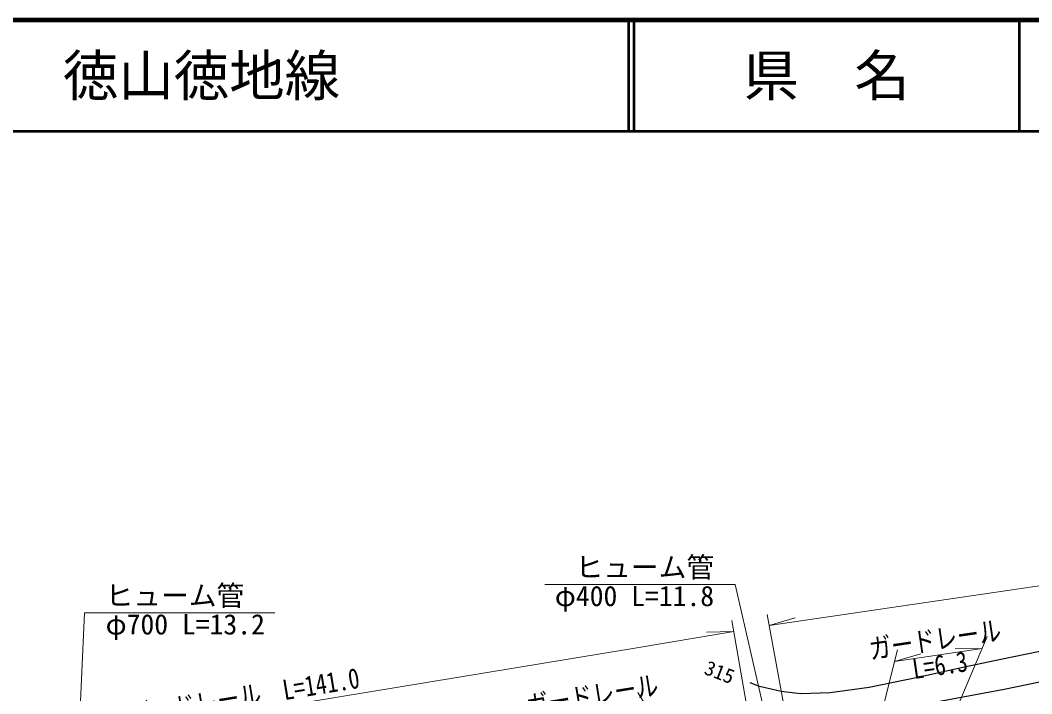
# Model space of a CAD drawing. Units: millimetres at full size, sheet at 1:1000; details may follow other scales. Extents: x 40000 to 680000, y 20000 to 380000.
# Drawn here: x 242885 to 334132, y 319216 to 380000 of the extents above; entities that cross this region are included whole.
import ezdxf
from ezdxf.enums import TextEntityAlignment as Align

# ---------------------------------------------------------------- set-up
doc = ezdxf.new("R2010")
doc.units = ezdxf.units.MM
doc.header["$LTSCALE"] = 1000
for name, color, linetype, lineweight in [('M-BGD', 7, 'Continuous', 25), ('M-STR-HTXT', 7, 'Continuous', 13), ('M-TTL', 2, 'Continuous', 140), ('M-TTL-LINE', 7, 'Continuous', 50)]:
    doc.layers.add(name, color=color, linetype=linetype, lineweight=lineweight)
doc.layers.add('M-TTL-TXT', color=7, linetype='Continuous')
doc.styles.add('ＭＳ ゴシック', font='')
doc.styles.get('ＭＳ ゴシック').set_extended_font_data('MS Gothic')

msp = doc.modelspace()

# ---------------------------------------------------------------- linework, layer by layer
at = {"layer": 'M-BGD'}
for points in [[(338231, 323718), (331348, 322298), (328061, 321610), (323846, 320680), (319477, 319768), (315944, 319297), (313277, 319224), (311541, 319428), (309569, 319865), (308723, 320191)], [(310554, 309968), (310859, 311168), (311146, 312166), (311480, 313119), (311743, 313711), (312068, 314321), (312455, 314883), (313048, 315323), (313897, 315833), (314788, 316193), (316137, 316578), (317711, 316996), (320304, 317542), (324216, 318254), (331656, 319622), (339533, 321256)]]:
    msp.add_lwpolyline(points, dxfattribs=at)
at = {"layer": 'M-STR-HTXT'}
for p, q in [((307074, 325824), (311547, 300106)), ((310263, 326363), (316002, 295299)), ((310445, 325379), (312801, 326070)), ((307245, 324839), (304791, 324772)), ((316939, 293318), (330123, 324381)), ((316012, 299147), (322022, 323190)), ((321760, 322140), (329665, 323303)), ((329665, 323303), (327210, 323287)), ((321760, 322140), (324116, 322832)), ((311846, 298138), (298582, 319323))]:
    msp.add_line(p, q, dxfattribs=at)
for points in [[(310445, 325379), (373332, 334626), (386074, 337073), (402780, 339557), (412600, 340664), (423345, 341686), (431175, 342288), (439079, 342733), (447707, 343033), (457078, 343144), (467184, 342949), (477018, 342568), (486678, 342151), (494510, 341781), (502787, 341362), (513543, 340495)], [(92071, 333899), (92969, 333780), (104426, 331787), (115860, 329398), (128033, 326361), (137518, 323792), (152545, 319371), (163125, 316504), (172685, 314358), (176880, 313490), (180493, 312932), (188433, 311942), (197656, 311130), (205180, 311002), (212544, 311124), (222866, 311648), (231508, 312358), (240596, 313755), (250145, 315401), (298141, 323304), (307245, 324839)], [(316056, 291232), (307376, 329074), (290204, 329074)], [(246713, 283237), (248689, 326518), (265861, 326518)]]:
    msp.add_lwpolyline(points, dxfattribs=at)
at = {"layer": 'M-TTL'}
msp.add_line((680000, 380000), (40000, 380000), dxfattribs=at)
at = {"layer": 'M-TTL-LINE'}
for p, q in [((297750, 380000), (297750, 370000)), ((298250, 380000), (298250, 370000)), ((333000, 380000), (333000, 370000)), ((40000, 370000), (680000, 370000))]:
    msp.add_line(p, q, dxfattribs=at)

# ---------------------------------------------------------------- texts
at = {"layer": 'M-BGD', "style": 'ＭＳ ゴシック'}
msp.add_text('315', height=1320, rotation=338.896, dxfattribs=at).set_placement((305975, 321166), align=Align.MIDDLE_CENTER)
at = {"layer": 'M-STR-HTXT', "style": 'ＭＳ ゴシック'}
for s, p in [('ヒューム管', (305476, 329174)), ('φ400 L=11.8', (305476, 326574))]:
    msp.add_text(s, height=1833, dxfattribs=at).set_placement(p, align=Align.BOTTOM_RIGHT)
for s, p in [('ヒューム管', (250589, 326618)), ('φ700 L=13.2', (250589, 324018))]:
    msp.add_text(s, height=1833, dxfattribs=at).set_placement(p, align=Align.BOTTOM_LEFT)
at = {"layer": 'M-STR-HTXT', "style": 'ＭＳ ゴシック', "width": 0.8}
for s, rotation, p in [('ガードレール', 8.365, (325616, 322655)), ('ガードレール\u3000L=141.0', 9.351, (263348, 317523)), ('ガードレール', 9.351, (294726, 317622))]:
    msp.add_text(s, height=1833, rotation=rotation, dxfattribs=at).set_placement(p, align=Align.BOTTOM_CENTER)
msp.add_text('L=6.3', height=1833, rotation=8.365, dxfattribs=at).set_placement((325713, 322722), align=Align.TOP_CENTER)
at = {"layer": 'M-TTL-TXT', "style": 'ＭＳ ゴシック'}
msp.add_text('主要地方道\u3000徳山徳地線', height=3666, dxfattribs=at).set_placement((216734, 375000), align=Align.MIDDLE_LEFT)
msp.add_text('県\u3000名', height=3666, dxfattribs=at).set_placement((315625, 375000), align=Align.MIDDLE_CENTER)

doc.saveas('drawing.dxf')
